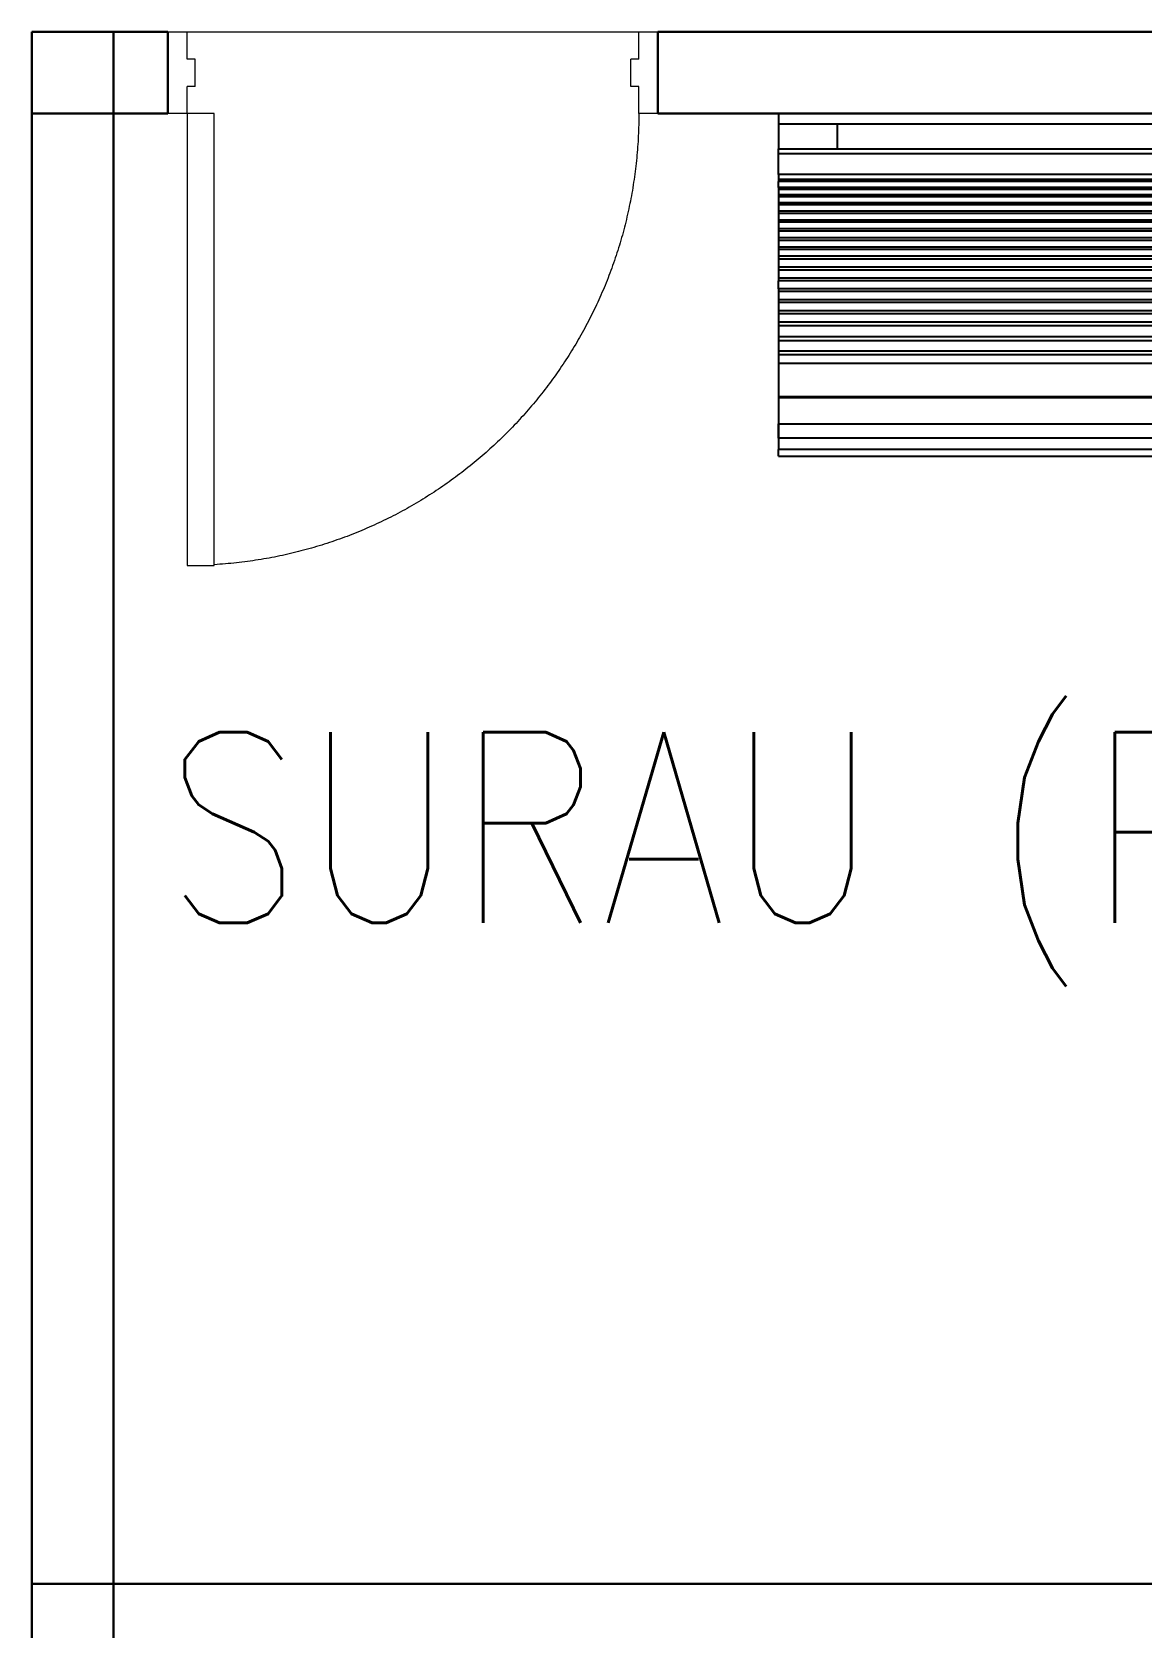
# Model space of a CAD drawing. Header units: inches. Extents: x -86493719 to 430035, y 21644 to 1519532.
# Drawn here: x 55559 to 57597, y 52099 to 55029 of the extents above; entities that cross this region are included whole.
import ezdxf
from ezdxf.enums import TextEntityAlignment as Align

# ---------------------------------------------------------------- set-up
doc = ezdxf.new("R2010")
doc.units = ezdxf.units.IN
doc.header["$MEASUREMENT"] = 0
doc.linetypes.add('DASHED', pattern=[19.05, 12.7, -6.35])
for name, color, linetype, lineweight in [('DOOR', 8, 'Continuous', 20), ('LW', 8, 'Continuous', 20), ('t3', 8, 'Continuous', 25), ('wall', 8, 'Continuous', 30)]:
    doc.layers.add(name, color=color, linetype=linetype, lineweight=lineweight)
doc.layers.add('Edges', color=7, linetype='Continuous')
doc.styles.add('LAILA', font='romans.shx', dxfattribs={"width": 0.85})

# ---------------------------------------------------------------- blocks, each defined once
blk = doc.blocks.new('Dp900')
at = {"layer": 'DOOR', "color": 4}
for p, q in [((35, 150), (0, 150)), ((35, 150), (35, 100)), ((900, 150), (865, 150)), ((865, 150), (865, 100)), ((50, 100), (35, 100)), ((50, 100), (50, 50)), ((850, 100), (850, 50)), ((865, 100), (850, 100)), ((50, 50), (35, 50)), ((35, 50), (35, 0)), ((865, 50), (850, 50)), ((865, 50), (865, 0)), ((0, 0), (35, 0)), ((865, 0), (900, 0))]:
    blk.add_line(p, q, dxfattribs=at)
at = {"layer": 'DOOR', "color": 1}
for p, q in [((0, 150), (0, 0)), ((0, 150), (0, 0)), ((900, 150), (900, 0)), ((900, 150), (900, 0))]:
    blk.add_line(p, q, dxfattribs=at)
at = {"layer": 'DOOR'}
blk.add_lwpolyline([(35, 150), (35, 980), (85, 980), (85, 150)], close=True, dxfattribs=at)
at = {"layer": 'DOOR', "color": 9, "linetype": 'DASHED', "ltscale": 100}
blk.add_arc((35, 150), 830, 360, 86.5464, dxfattribs=at)
blk = doc.blocks.new('1.0HP AIR CONDITION')
for p, q in [((-1371.2, 610.6), (-1371.2, 564.6)), ((-1478.9, 33.2), (-1478.9, 59.6)), ((-1478.9, 59.6), (409, 59.6)), ((409, 33.2), (-1478.9, 33.2))]:
    blk.add_line(p, q)
at = {"layer": 'Edges'}
for p, q in [((-1478.9, 629.3), (409, 629.3)), ((-1478.9, 629.3), (-1478.9, 610.6)), ((-1478.9, 610.6), (409, 610.6)), ((-1478.9, 610.6), (-1478.9, 564.6)), ((-1478.9, 564.6), (409, 564.6)), ((-1478.9, 555.3), (-1478.9, 564.6)), ((409, 555.3), (-1478.9, 555.3)), ((-1478.9, 517.3), (-1478.9, 555.3)), ((-1478.9, 517.3), (-1478.9, 508.2)), ((409, 517.3), (-1478.9, 517.3)), ((409, 508.2), (-1478.9, 508.2)), ((-1478.9, 508.2), (-1478.9, 504.5)), ((409, 504.5), (-1478.9, 504.5)), ((-1478.9, 493.7), (-1478.9, 504.5)), ((409, 493.7), (-1478.9, 493.7)), ((-1478.9, 493.7), (-1478.9, 489.8)), ((409, 489.8), (-1478.9, 489.8)), ((-1478.9, 489.8), (-1478.9, 480)), ((-1478.9, 480), (-1478.9, 476.4)), ((409, 480), (-1478.9, 480)), ((409, 476.4), (-1478.9, 476.4)), ((-1478.9, 476.4), (-1478.9, 465.7)), ((409, 465.7), (-1478.9, 465.7)), ((-1478.9, 465.7), (-1478.9, 461.7)), ((409, 461.7), (-1478.9, 461.7)), ((-1478.9, 461.7), (-1478.9, 450.1)), ((409, 450.1), (-1478.9, 450.1)), ((-1478.9, 450.1), (-1478.9, 445.7)), ((-1478.9, 445.7), (-1478.9, 433.8)), ((409, 445.7), (-1478.9, 445.7)), ((409, 433.8), (-1478.9, 433.8)), ((-1478.9, 433.8), (-1478.9, 429.7)), ((409, 429.7), (-1478.9, 429.7)), ((-1478.9, 429.7), (-1478.9, 417.9)), ((409, 417.9), (-1478.9, 417.9)), ((-1478.9, 417.9), (-1478.9, 413.2)), ((409, 413.2), (-1478.9, 413.2)), ((-1478.9, 413.2), (-1478.9, 400.9)), ((409, 400.9), (-1478.9, 400.9)), ((-1478.9, 400.9), (-1478.9, 396.5)), ((409, 396.5), (-1478.9, 396.5)), ((-1478.9, 396.5), (-1478.9, 384.1)), ((409, 384.1), (-1478.9, 384.1)), ((-1478.9, 384.1), (-1478.9, 379.7)), ((409, 379.7), (-1478.9, 379.7)), ((-1478.9, 379.7), (-1478.9, 367.2)), ((409, 367.2), (-1478.9, 367.2)), ((-1478.9, 367.2), (-1478.9, 362.2)), ((409, 362.2), (-1478.9, 362.2)), ((-1478.9, 362.2), (-1478.9, 347.1)), ((409, 347.1), (-1478.9, 347.1)), ((-1478.9, 347.1), (-1478.9, 341.8)), ((-1478.9, 341.8), (-1478.9, 327.2)), ((409, 341.8), (-1478.9, 341.8)), ((409, 327.2), (-1478.9, 327.2)), ((-1478.9, 327.2), (-1478.9, 322)), ((409, 322), (-1478.9, 322)), ((-1478.9, 307.5), (-1478.9, 322)), ((409, 307.5), (-1478.9, 307.5)), ((-1478.9, 307.5), (-1478.9, 302.4)), ((-1478.9, 302.4), (-1478.9, 287.3)), ((409, 302.4), (-1478.9, 302.4)), ((409, 287.3), (-1478.9, 287.3)), ((-1478.9, 287.3), (-1478.9, 282.6)), ((-1478.9, 282.6), (-1478.9, 266.9)), ((409, 282.6), (-1478.9, 282.6)), ((409, 266.9), (-1478.9, 266.9)), ((-1478.9, 266.9), (-1478.9, 261.5)), ((409, 261.5), (-1478.9, 261.5)), ((-1478.9, 261.5), (-1478.9, 246.4)), ((409, 246.4), (-1478.9, 246.4)), ((-1478.9, 246.4), (-1478.9, 239.2)), ((409, 239.2), (-1478.9, 239.2)), ((-1478.9, 239.2), (-1478.9, 219.2)), ((409, 219.2), (-1478.9, 219.2)), ((-1478.9, 219.2), (-1478.9, 212.2)), ((409, 212.2), (-1478.9, 212.2)), ((-1478.9, 212.2), (-1478.9, 193.1)), ((-1478.9, 193.1), (-1478.9, 186.1)), ((409, 193.1), (-1478.9, 193.1)), ((409, 186.1), (-1478.9, 186.1)), ((-1478.9, 186.1), (-1478.9, 170.5)), ((409, 170.5), (-1478.9, 170.5)), ((-1478.9, 170.5), (-1478.9, 108.8)), ((409, 108.8), (-1478.9, 108.8)), ((-1478.9, 108.8), (-1478.9, 107.1)), ((409, 107.1), (-1478.9, 107.1)), ((-1478.9, 107.1), (-1478.9, 12.2)), ((-1351.8, 12.2), (-1478.9, 12.2)), ((-1478.9, 0), (-1478.9, 12.2)), ((-1478.9, 0), (409, 0)), ((-1350.3, 12.2), (-1351.8, 12.2)), ((269.6, 12.2), (-1350.3, 12.2))]:
    blk.add_line(p, q, dxfattribs=at)

msp = doc.modelspace()

# ---------------------------------------------------------------- linework, layer by layer
at = {"layer": 'LW'}
msp.add_line((55809.3, 55028.6), (56709.3, 55028.6), dxfattribs=at)
at = {"layer": 'wall'}
for p, q in [((55559.3, 55028.6), (55809.3, 55028.6)), ((55559.3, 51928.6), (55559.3, 55028.6)), ((55709.3, 51928.6), (55709.3, 55028.6)), ((55809.3, 54878.6), (55809.3, 55028.6)), ((56709.3, 54878.6), (56709.3, 55028.6)), ((56709.3, 55028.6), (59634.3, 55028.6)), ((55559.3, 54878.6), (55809.3, 54878.6)), ((56709.3, 54878.6), (59634.3, 54878.6)), ((55559.3, 52178.6), (61709.3, 52178.6))]:
    msp.add_line(p, q, dxfattribs=at)

# ---------------------------------------------------------------- block references
msp.add_blockref('1.0HP AIR CONDITION', (58409.5, 54249.3))
at = {"layer": 'DOOR', "xscale": -1, "rotation": 180}
msp.add_blockref('Dp900', (55809.3, 55028.6), dxfattribs=at)

# ---------------------------------------------------------------- texts
at = {"layer": 't3', "style": 'LAILA', "width": 0.85}
msp.add_text('SURAU (P)', height=350, dxfattribs=at).set_placement((55802, 53742.3), align=Align.TOP_LEFT)

doc.saveas('drawing.dxf')
